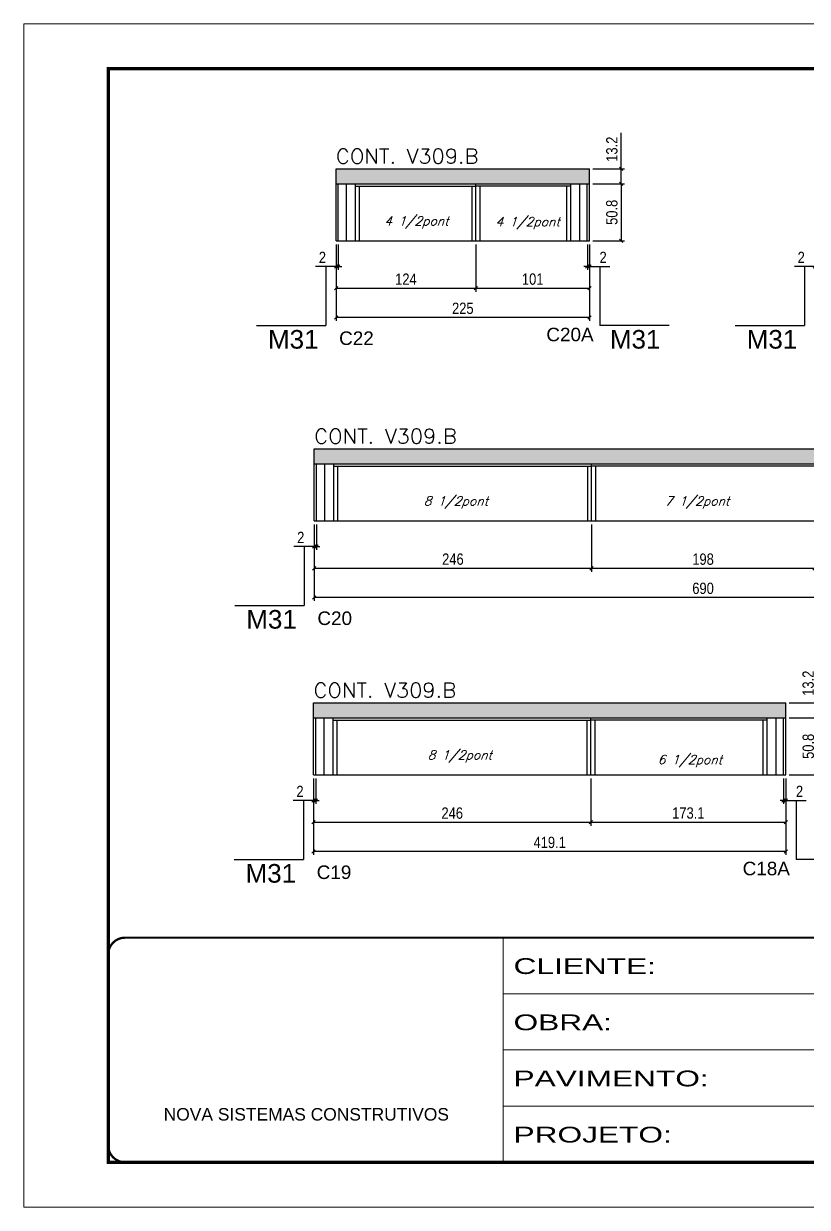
# Model space of a CAD drawing. Extents: x 137137 to 143418, y 10464 to 34486.
# Drawn here: x 140334 to 141030, y 25396 to 26446 of the extents above; entities that cross this region are included whole.
import ezdxf

# ---------------------------------------------------------------- set-up
doc = ezdxf.new("R2010")
doc.units = 0
doc.linetypes.add('CONTINUO', pattern=[0])
doc.linetypes.add('DASHED', pattern=[0.75, 0.5, -0.25])
for name, color, linetype in [('5', 5, 'Continuous'), ('COTA', 241, 'Continuous'), ('NOMENCLATURA', 7, 'Continuous'), ('Painéis', 200, 'Continuous'), ('SARR_2.2x7', 40, 'Continuous'), ('SARR_3.5x7', 81, 'Continuous'), ('texto', 7, 'Continuous')]:
    doc.layers.add(name, color=color, linetype=linetype)
for name, color, linetype, lineweight in [('Folhas', 255, 'Continuous', 9), ('SARRAFO DE PRESSAO', 251, 'DASHED', 9), ('Texto Seção', 7, 'Continuous', 15)]:
    doc.layers.add(name, color=color, linetype=linetype, lineweight=lineweight)
doc.styles.add('ARIAL', font='arial.ttf')
doc.styles.add('COTA TECNICA', font='techl___.ttf', dxfattribs={"height": 10})
doc.styles.add('REGUA-120', font='ROMANS.shx', dxfattribs={"height": 15})
doc.styles.add('Romans', font='romans.shx')
doc.styles.get("Standard").update_dxf_attribs({"font": 'arial.ttf'})
doc.styles.add('Tecnologia', font='')
doc.styles.get('Tecnologia').set_extended_font_data('Forgotten Futurist')
doc.dimstyles.new('PAINEL', dxfattribs={"dimtxt": 10, "dimasz": 3, "dimexe": 3, "dimexo": 3, "dimgap": 3, "dimtad": 1, "dimdec": 1, "dimzin": 12, "dimdsep": 46, "dimtxsty": 'COTA TECNICA', "dimblk1": 'OBLIQUE', "dimblk2": 'OBLIQUE', "dimsah": 1, "dimcen": 0.9, "dimclrd": 4, "dimclre": 4, "dimclrt": 240, "dimadec": 1, "dimazin": 3, "dimtfac": 1, "dimtdec": 1, "dimtmove": 0, "dimatfit": 3, "dimfxl": 1, "dimtolj": 1, "dimtzin": 12, "dimarcsym": 0})

# ---------------------------------------------------------------- blocks, each defined once
blk = doc.blocks.new('9999999999')
at = {"color": 30, "linetype": 'CONTINUO'}
for p, q in [((98564.6, 34230.2), (98564.6, 34429.4)), ((98564.6, 34379.6), (99584, 34379.6)), ((98564.6, 34329.8), (99488, 34329.8)), ((98564.6, 34280), (99488, 34280))]:
    blk.add_line(p, q, dxfattribs=at)
at = {"color": 30, "linetype": 'CONTINUO', "const_width": 2}
blk.add_lwpolyline([(99584, 34230.2), (99584, 34414.4, 0.414214), (99569, 34429.4), (98229, 34429.4, 0.414214), (98214, 34414.4), (98214, 34245.2, 0.414214), (98229, 34230.2), (99584, 34230.2)], format="xyb", dxfattribs=at)
at = {"layer": 'Folhas'}
blk.add_lwpolyline([(98139, 34190.2), (99624, 34190.2), (99624, 35240.2), (98139, 35240.2)], close=True, dxfattribs=at)
at = {"layer": 'Folhas', "color": 30, "const_width": 3}
blk.add_lwpolyline([(98214, 34230.2), (99584, 34230.2), (99584, 35200.2), (98214, 35200.2)], close=True, dxfattribs=at)
at = {"color": 7, "linetype": 'Continuous', "ltscale": 5, "style": 'ARIAL'}
blk.add_text('NOVA SISTEMAS CONSTRUTIVOS', height=11.059, dxfattribs=at).set_placement((98263.2, 34267.2))
at = {"layer": 'Folhas', "color": 7, "style": 'Tecnologia', "width": 1.5}
for s, p in [('CLIENTE:', (98573.7, 34397.2)), ('OBRA:', (98573.7, 34347.3)), ('PAVIMENTO:', (98573.7, 34297.5)), ('PROJETO:', (98573.7, 34247.7))]:
    blk.add_text(s, height=14, dxfattribs=at).set_placement(p)
blk = doc.blocks.new('_Oblique')
at = {"color": 0, "linetype": 'ByBlock', "lineweight": -2}
blk.add_line((-0.5, -0.5), (0.5, 0.5), dxfattribs=at)
blk = doc.blocks.new('*D1263')
at = {"layer": 'COTA', "color": 4, "lineweight": -2, "ltscale": 25, "transparency": 16777216}
for p, q in [((140611.5, 26250), (140611.5, 26182.1)), ((140836.5, 26250), (140836.5, 26182.1)), ((140836.5, 26185.1), (140611.5, 26185.1))]:
    blk.add_line(p, q, dxfattribs=at)
at = {"layer": 'Defpoints', "color": 0, "ltscale": 25, "transparency": 16777216}
for p in [(140611.5, 26253), (140836.5, 26253), (140611.5, 26185.1)]:
    blk.add_point(p, dxfattribs=at)
at = {"layer": 'COTA', "color": 4, "lineweight": -2, "ltscale": 25, "transparency": 16777216, "xscale": 3, "yscale": 3, "zscale": 3, "rotation": 180}
blk.add_blockref('_Oblique', (140611.5, 26185.1), dxfattribs=at)
at = {"layer": 'COTA', "color": 4, "lineweight": -2, "ltscale": 25, "transparency": 16777216, "xscale": 3, "yscale": 3, "zscale": 3}
blk.add_blockref('_Oblique', (140836.5, 26185.1), dxfattribs=at)
at = {"layer": 'COTA', "color": 240, "ltscale": 25, "transparency": 16777216, "insert": (140724, 26193.2), "char_height": 10, "attachment_point": 5, "style": 'COTA TECNICA'}
blk.add_mtext('\\A1;225', dxfattribs=at)
blk = doc.blocks.new('*D1264')
at = {"layer": 'COTA', "color": 4, "lineweight": -2, "ltscale": 25, "transparency": 16777216}
for p, q in [((140611.5, 26250), (140611.5, 26208)), ((140735.5, 26250), (140735.5, 26208)), ((140611.5, 26211), (140735.5, 26211))]:
    blk.add_line(p, q, dxfattribs=at)
at = {"layer": 'Defpoints', "color": 0, "ltscale": 25, "transparency": 16777216}
for p in [(140611.5, 26253), (140735.5, 26253), (140735.5, 26211)]:
    blk.add_point(p, dxfattribs=at)
at = {"layer": 'COTA', "color": 4, "lineweight": -2, "ltscale": 25, "transparency": 16777216, "xscale": 3, "yscale": 3, "zscale": 3, "rotation": 180}
blk.add_blockref('_Oblique', (140611.5, 26211), dxfattribs=at)
at = {"layer": 'COTA', "color": 4, "lineweight": -2, "ltscale": 25, "transparency": 16777216, "xscale": 3, "yscale": 3, "zscale": 3}
blk.add_blockref('_Oblique', (140735.5, 26211), dxfattribs=at)
at = {"layer": 'COTA', "color": 240, "ltscale": 25, "transparency": 16777216, "insert": (140673.5, 26219.1), "char_height": 10, "attachment_point": 5, "style": 'COTA TECNICA'}
blk.add_mtext('\\A1;124', dxfattribs=at)
blk = doc.blocks.new('*D1227')
at = {"layer": 'COTA', "color": 4, "lineweight": -2, "ltscale": 25, "transparency": 16777216}
for p, q in [((140735.5, 26250), (140735.5, 26208)), ((140836.5, 26250), (140836.5, 26208)), ((140735.5, 26211), (140836.5, 26211))]:
    blk.add_line(p, q, dxfattribs=at)
at = {"layer": 'Defpoints', "color": 0, "ltscale": 25, "transparency": 16777216}
for p in [(140735.5, 26253), (140836.5, 26253), (140836.5, 26211)]:
    blk.add_point(p, dxfattribs=at)
at = {"layer": 'COTA', "color": 4, "lineweight": -2, "ltscale": 25, "transparency": 16777216, "xscale": 3, "yscale": 3, "zscale": 3, "rotation": 180}
blk.add_blockref('_Oblique', (140735.5, 26211), dxfattribs=at)
at = {"layer": 'COTA', "color": 4, "lineweight": -2, "ltscale": 25, "transparency": 16777216, "xscale": 3, "yscale": 3, "zscale": 3}
blk.add_blockref('_Oblique', (140836.5, 26211), dxfattribs=at)
at = {"layer": 'COTA', "color": 240, "ltscale": 25, "transparency": 16777216, "insert": (140786, 26219.1), "char_height": 10, "attachment_point": 5, "style": 'COTA TECNICA'}
blk.add_mtext('\\A1;101', dxfattribs=at)
blk = doc.blocks.new('*D1265')
at = {"layer": 'COTA', "color": 4, "lineweight": -2, "ltscale": 25, "transparency": 16777216}
for p, q in [((140839.5, 26303.8), (140867.5, 26303.8)), ((140864.5, 26303.8), (140864.5, 26253)), ((140839.5, 26253), (140867.5, 26253))]:
    blk.add_line(p, q, dxfattribs=at)
at = {"layer": 'Defpoints', "color": 0, "ltscale": 25, "transparency": 16777216}
for p in [(140836.5, 26303.8), (140836.5, 26253), (140864.5, 26253)]:
    blk.add_point(p, dxfattribs=at)
at = {"layer": 'COTA', "color": 4, "lineweight": -2, "ltscale": 25, "transparency": 16777216, "xscale": 3, "yscale": 3, "zscale": 3}
for p, rotation in [((140864.5, 26303.8), 90), ((140864.5, 26253), 270)]:
    blk.add_blockref('_Oblique', p, dxfattribs=dict(at, rotation=rotation))
at = {"layer": 'COTA', "color": 240, "ltscale": 25, "transparency": 16777216, "insert": (140856.3, 26278.4), "char_height": 10, "attachment_point": 5, "rotation": 90, "style": 'COTA TECNICA'}
blk.add_mtext('\\A1;50.8', dxfattribs=at)
blk = doc.blocks.new('*D1266')
at = {"layer": 'COTA', "color": 4, "lineweight": -2, "ltscale": 25, "transparency": 16777216}
for p, q in [((140864.5, 26317), (140864.5, 26348.8)), ((140839.5, 26317), (140867.5, 26317)), ((140864.5, 26303.8), (140864.5, 26317)), ((140839.5, 26303.8), (140867.5, 26303.8))]:
    blk.add_line(p, q, dxfattribs=at)
at = {"layer": 'Defpoints', "color": 0, "ltscale": 25, "transparency": 16777216}
for p in [(140836.5, 26317), (140864.5, 26317), (140836.5, 26303.8)]:
    blk.add_point(p, dxfattribs=at)
at = {"layer": 'COTA', "color": 4, "lineweight": -2, "ltscale": 25, "transparency": 16777216, "xscale": 3, "yscale": 3, "zscale": 3}
for p, rotation in [((140864.5, 26317), 90), ((140864.5, 26303.8), 270)]:
    blk.add_blockref('_Oblique', p, dxfattribs=dict(at, rotation=rotation))
at = {"layer": 'COTA', "color": 240, "ltscale": 25, "transparency": 16777216, "insert": (140856.3, 26334.4), "char_height": 10, "attachment_point": 5, "rotation": 90, "style": 'COTA TECNICA'}
blk.add_mtext('\\A1;13.2', dxfattribs=at)
blk = doc.blocks.new('*D1267')
at = {"layer": 'COTA', "color": 4, "lineweight": -2, "ltscale": 25, "transparency": 16777216}
for p, q in [((140834.5, 26250), (140834.5, 26227.4)), ((140836.5, 26250), (140836.5, 26227.4)), ((140834.5, 26230.4), (140831.5, 26230.4)), ((140834.5, 26230.4), (140836.5, 26230.4)), ((140836.5, 26230.4), (140854.6, 26230.4))]:
    blk.add_line(p, q, dxfattribs=at)
at = {"layer": 'Defpoints', "color": 0, "ltscale": 25, "transparency": 16777216}
for p in [(140834.5, 26253), (140836.5, 26253), (140836.5, 26230.4)]:
    blk.add_point(p, dxfattribs=at)
at = {"layer": 'COTA', "color": 4, "lineweight": -2, "ltscale": 25, "transparency": 16777216, "xscale": 3, "yscale": 3, "zscale": 3}
blk.add_blockref('_Oblique', (140834.5, 26230.4), dxfattribs=at)
at = {"layer": 'COTA', "color": 4, "lineweight": -2, "ltscale": 25, "transparency": 16777216, "xscale": 3, "yscale": 3, "zscale": 3, "rotation": 180}
blk.add_blockref('_Oblique', (140836.5, 26230.4), dxfattribs=at)
at = {"layer": 'COTA', "color": 240, "ltscale": 25, "transparency": 16777216, "insert": (140848.5, 26238.4), "char_height": 10, "attachment_point": 5, "style": 'COTA TECNICA'}
blk.add_mtext('\\A1;2', dxfattribs=at)
blk = doc.blocks.new('*D1268')
at = {"layer": 'COTA', "color": 4, "lineweight": -2, "ltscale": 25, "transparency": 16777216}
for p, q in [((140611.5, 26250), (140611.5, 26227.4)), ((140613.5, 26250), (140613.5, 26227.4)), ((140611.5, 26230.4), (140593.4, 26230.4)), ((140613.5, 26230.4), (140611.5, 26230.4)), ((140613.5, 26230.4), (140616.5, 26230.4))]:
    blk.add_line(p, q, dxfattribs=at)
at = {"layer": 'Defpoints', "color": 0, "ltscale": 25, "transparency": 16777216}
for p in [(140611.5, 26253), (140613.5, 26253), (140611.5, 26230.4)]:
    blk.add_point(p, dxfattribs=at)
at = {"layer": 'COTA', "color": 4, "lineweight": -2, "ltscale": 25, "transparency": 16777216, "xscale": 3, "yscale": 3, "zscale": 3}
blk.add_blockref('_Oblique', (140611.5, 26230.4), dxfattribs=at)
at = {"layer": 'COTA', "color": 4, "lineweight": -2, "ltscale": 25, "transparency": 16777216, "xscale": 3, "yscale": 3, "zscale": 3, "rotation": 180}
blk.add_blockref('_Oblique', (140613.5, 26230.4), dxfattribs=at)
at = {"layer": 'COTA', "color": 240, "ltscale": 25, "transparency": 16777216, "insert": (140599.4, 26238.4), "char_height": 10, "attachment_point": 5, "style": 'COTA TECNICA'}
blk.add_mtext('\\A1;2', dxfattribs=at)
blk = doc.blocks.new('*D1274')
at = {"layer": 'COTA', "color": 4, "lineweight": -2, "ltscale": 25, "transparency": 16777216}
for p, q in [((141036.3, 26250), (141036.3, 26227.4)), ((141038.3, 26250), (141038.3, 26227.4)), ((141036.3, 26230.4), (141018.2, 26230.4)), ((141038.3, 26230.4), (141036.3, 26230.4)), ((141038.3, 26230.4), (141041.3, 26230.4))]:
    blk.add_line(p, q, dxfattribs=at)
at = {"layer": 'Defpoints', "color": 0, "ltscale": 25, "transparency": 16777216}
for p in [(141036.3, 26253), (141038.3, 26253), (141036.3, 26230.4)]:
    blk.add_point(p, dxfattribs=at)
at = {"layer": 'COTA', "color": 4, "lineweight": -2, "ltscale": 25, "transparency": 16777216, "xscale": 3, "yscale": 3, "zscale": 3}
blk.add_blockref('_Oblique', (141036.3, 26230.4), dxfattribs=at)
at = {"layer": 'COTA', "color": 4, "lineweight": -2, "ltscale": 25, "transparency": 16777216, "xscale": 3, "yscale": 3, "zscale": 3, "rotation": 180}
blk.add_blockref('_Oblique', (141038.3, 26230.4), dxfattribs=at)
at = {"layer": 'COTA', "color": 240, "ltscale": 25, "transparency": 16777216, "insert": (141024.3, 26238.4), "char_height": 10, "attachment_point": 5, "style": 'COTA TECNICA'}
blk.add_mtext('\\A1;2', dxfattribs=at)
blk = doc.blocks.new('*D1275')
at = {"layer": 'COTA', "color": 4, "lineweight": -2, "ltscale": 25, "transparency": 16777216}
for p, q in [((140592.2, 26001.6), (140592.2, 25933.7)), ((141282.2, 26001.6), (141282.2, 25933.7)), ((141282.2, 25936.7), (140592.2, 25936.7))]:
    blk.add_line(p, q, dxfattribs=at)
at = {"layer": 'Defpoints', "color": 0, "ltscale": 25, "transparency": 16777216}
for p in [(140592.2, 26004.6), (141282.2, 26004.6), (140592.2, 25936.7)]:
    blk.add_point(p, dxfattribs=at)
at = {"layer": 'COTA', "color": 4, "lineweight": -2, "ltscale": 25, "transparency": 16777216, "xscale": 3, "yscale": 3, "zscale": 3, "rotation": 180}
blk.add_blockref('_Oblique', (140592.2, 25936.7), dxfattribs=at)
at = {"layer": 'COTA', "color": 4, "lineweight": -2, "ltscale": 25, "transparency": 16777216, "xscale": 3, "yscale": 3, "zscale": 3}
blk.add_blockref('_Oblique', (141282.2, 25936.7), dxfattribs=at)
at = {"layer": 'COTA', "color": 240, "ltscale": 25, "transparency": 16777216, "insert": (140937.2, 25944.8), "char_height": 10, "attachment_point": 5, "style": 'COTA TECNICA'}
blk.add_mtext('\\A1;690', dxfattribs=at)
blk = doc.blocks.new('*D1276')
at = {"layer": 'COTA', "color": 4, "lineweight": -2, "ltscale": 25, "transparency": 16777216}
for p, q in [((140592.2, 26001.6), (140592.2, 25959.6)), ((140838.2, 26001.6), (140838.2, 25959.6)), ((140592.2, 25962.6), (140838.2, 25962.6))]:
    blk.add_line(p, q, dxfattribs=at)
at = {"layer": 'Defpoints', "color": 0, "ltscale": 25, "transparency": 16777216}
for p in [(140592.2, 26004.6), (140838.2, 26004.6), (140838.2, 25962.6)]:
    blk.add_point(p, dxfattribs=at)
at = {"layer": 'COTA', "color": 4, "lineweight": -2, "ltscale": 25, "transparency": 16777216, "xscale": 3, "yscale": 3, "zscale": 3, "rotation": 180}
blk.add_blockref('_Oblique', (140592.2, 25962.6), dxfattribs=at)
at = {"layer": 'COTA', "color": 4, "lineweight": -2, "ltscale": 25, "transparency": 16777216, "xscale": 3, "yscale": 3, "zscale": 3}
blk.add_blockref('_Oblique', (140838.2, 25962.6), dxfattribs=at)
at = {"layer": 'COTA', "color": 240, "ltscale": 25, "transparency": 16777216, "insert": (140715.2, 25970.7), "char_height": 10, "attachment_point": 5, "style": 'COTA TECNICA'}
blk.add_mtext('\\A1;246', dxfattribs=at)
blk = doc.blocks.new('*D1277')
at = {"layer": 'COTA', "color": 4, "lineweight": -2, "ltscale": 25, "transparency": 16777216}
for p, q in [((140838.2, 26001.6), (140838.2, 25959.6)), ((141036.2, 26001.6), (141036.2, 25959.6)), ((140838.2, 25962.6), (141036.2, 25962.6))]:
    blk.add_line(p, q, dxfattribs=at)
at = {"layer": 'Defpoints', "color": 0, "ltscale": 25, "transparency": 16777216}
for p in [(140838.2, 26004.6), (141036.2, 26004.6), (141036.2, 25962.6)]:
    blk.add_point(p, dxfattribs=at)
at = {"layer": 'COTA', "color": 4, "lineweight": -2, "ltscale": 25, "transparency": 16777216, "xscale": 3, "yscale": 3, "zscale": 3, "rotation": 180}
blk.add_blockref('_Oblique', (140838.2, 25962.6), dxfattribs=at)
at = {"layer": 'COTA', "color": 4, "lineweight": -2, "ltscale": 25, "transparency": 16777216, "xscale": 3, "yscale": 3, "zscale": 3}
blk.add_blockref('_Oblique', (141036.2, 25962.6), dxfattribs=at)
at = {"layer": 'COTA', "color": 240, "ltscale": 25, "transparency": 16777216, "insert": (140937.2, 25970.7), "char_height": 10, "attachment_point": 5, "style": 'COTA TECNICA'}
blk.add_mtext('\\A1;198', dxfattribs=at)
blk = doc.blocks.new('*D1234')
at = {"layer": 'COTA', "color": 4, "lineweight": -2, "ltscale": 25, "transparency": 16777216}
for p, q in [((140592.2, 26001.6), (140592.2, 25979)), ((140594.2, 26001.6), (140594.2, 25979)), ((140592.2, 25982), (140574.1, 25982)), ((140594.2, 25982), (140592.2, 25982)), ((140594.2, 25982), (140597.2, 25982))]:
    blk.add_line(p, q, dxfattribs=at)
at = {"layer": 'Defpoints', "color": 0, "ltscale": 25, "transparency": 16777216}
for p in [(140592.2, 26004.6), (140594.2, 26004.6), (140592.2, 25982)]:
    blk.add_point(p, dxfattribs=at)
at = {"layer": 'COTA', "color": 4, "lineweight": -2, "ltscale": 25, "transparency": 16777216, "xscale": 3, "yscale": 3, "zscale": 3}
blk.add_blockref('_Oblique', (140592.2, 25982), dxfattribs=at)
at = {"layer": 'COTA', "color": 4, "lineweight": -2, "ltscale": 25, "transparency": 16777216, "xscale": 3, "yscale": 3, "zscale": 3, "rotation": 180}
blk.add_blockref('_Oblique', (140594.2, 25982), dxfattribs=at)
at = {"layer": 'COTA', "color": 240, "ltscale": 25, "transparency": 16777216, "insert": (140580.2, 25990), "char_height": 10, "attachment_point": 5, "style": 'COTA TECNICA'}
blk.add_mtext('\\A1;2', dxfattribs=at)
blk = doc.blocks.new('*D1235')
at = {"layer": 'COTA', "color": 4, "lineweight": -2, "ltscale": 25, "transparency": 16777216}
for p, q in [((140591.6, 25776.3), (140591.6, 25708.3)), ((141010.7, 25776.3), (141010.7, 25708.3)), ((141010.7, 25711.3), (140591.6, 25711.3))]:
    blk.add_line(p, q, dxfattribs=at)
at = {"layer": 'Defpoints', "color": 0, "ltscale": 25, "transparency": 16777216}
for p in [(140591.6, 25779.3), (141010.7, 25779.3), (140591.6, 25711.3)]:
    blk.add_point(p, dxfattribs=at)
at = {"layer": 'COTA', "color": 4, "lineweight": -2, "ltscale": 25, "transparency": 16777216, "xscale": 3, "yscale": 3, "zscale": 3, "rotation": 180}
blk.add_blockref('_Oblique', (140591.6, 25711.3), dxfattribs=at)
at = {"layer": 'COTA', "color": 4, "lineweight": -2, "ltscale": 25, "transparency": 16777216, "xscale": 3, "yscale": 3, "zscale": 3}
blk.add_blockref('_Oblique', (141010.7, 25711.3), dxfattribs=at)
at = {"layer": 'COTA', "color": 240, "ltscale": 25, "transparency": 16777216, "insert": (140801.1, 25719.4), "char_height": 10, "attachment_point": 5, "style": 'COTA TECNICA'}
blk.add_mtext('\\A1;419.1', dxfattribs=at)
blk = doc.blocks.new('*D1236')
at = {"layer": 'COTA', "color": 4, "lineweight": -2, "ltscale": 25, "transparency": 16777216}
for p, q in [((140591.6, 25776.3), (140591.6, 25734.3)), ((140837.6, 25776.3), (140837.6, 25734.3)), ((140591.6, 25737.3), (140837.6, 25737.3))]:
    blk.add_line(p, q, dxfattribs=at)
at = {"layer": 'Defpoints', "color": 0, "ltscale": 25, "transparency": 16777216}
for p in [(140591.6, 25779.3), (140837.6, 25779.3), (140837.6, 25737.3)]:
    blk.add_point(p, dxfattribs=at)
at = {"layer": 'COTA', "color": 4, "lineweight": -2, "ltscale": 25, "transparency": 16777216, "xscale": 3, "yscale": 3, "zscale": 3, "rotation": 180}
blk.add_blockref('_Oblique', (140591.6, 25737.3), dxfattribs=at)
at = {"layer": 'COTA', "color": 4, "lineweight": -2, "ltscale": 25, "transparency": 16777216, "xscale": 3, "yscale": 3, "zscale": 3}
blk.add_blockref('_Oblique', (140837.6, 25737.3), dxfattribs=at)
at = {"layer": 'COTA', "color": 240, "ltscale": 25, "transparency": 16777216, "insert": (140714.6, 25745.4), "char_height": 10, "attachment_point": 5, "style": 'COTA TECNICA'}
blk.add_mtext('\\A1;246', dxfattribs=at)
blk = doc.blocks.new('*D1224')
at = {"layer": 'COTA', "color": 4, "lineweight": -2, "ltscale": 25, "transparency": 16777216}
for p, q in [((140837.6, 25776.3), (140837.6, 25734.3)), ((141010.7, 25776.3), (141010.7, 25734.3)), ((140837.6, 25737.3), (141010.7, 25737.3))]:
    blk.add_line(p, q, dxfattribs=at)
at = {"layer": 'Defpoints', "color": 0, "ltscale": 25, "transparency": 16777216}
for p in [(140837.6, 25779.3), (141010.7, 25779.3), (141010.7, 25737.3)]:
    blk.add_point(p, dxfattribs=at)
at = {"layer": 'COTA', "color": 4, "lineweight": -2, "ltscale": 25, "transparency": 16777216, "xscale": 3, "yscale": 3, "zscale": 3, "rotation": 180}
blk.add_blockref('_Oblique', (140837.6, 25737.3), dxfattribs=at)
at = {"layer": 'COTA', "color": 4, "lineweight": -2, "ltscale": 25, "transparency": 16777216, "xscale": 3, "yscale": 3, "zscale": 3}
blk.add_blockref('_Oblique', (141010.7, 25737.3), dxfattribs=at)
at = {"layer": 'COTA', "color": 240, "ltscale": 25, "transparency": 16777216, "insert": (140924.1, 25745.5), "char_height": 10, "attachment_point": 5, "style": 'COTA TECNICA'}
blk.add_mtext('\\A1;173.1', dxfattribs=at)
blk = doc.blocks.new('*D1237')
at = {"layer": 'COTA', "color": 4, "lineweight": -2, "ltscale": 25, "transparency": 16777216}
for p, q in [((141013.7, 25830.1), (141041.7, 25830.1)), ((141038.7, 25830.1), (141038.7, 25779.3)), ((141013.7, 25779.3), (141041.7, 25779.3))]:
    blk.add_line(p, q, dxfattribs=at)
at = {"layer": 'Defpoints', "color": 0, "ltscale": 25, "transparency": 16777216}
for p in [(141010.7, 25830.1), (141010.7, 25779.3), (141038.7, 25779.3)]:
    blk.add_point(p, dxfattribs=at)
at = {"layer": 'COTA', "color": 4, "lineweight": -2, "ltscale": 25, "transparency": 16777216, "xscale": 3, "yscale": 3, "zscale": 3}
for p, rotation in [((141038.7, 25830.1), 90), ((141038.7, 25779.3), 270)]:
    blk.add_blockref('_Oblique', p, dxfattribs=dict(at, rotation=rotation))
at = {"layer": 'COTA', "color": 240, "ltscale": 25, "transparency": 16777216, "insert": (141030.6, 25804.7), "char_height": 10, "attachment_point": 5, "rotation": 90, "style": 'COTA TECNICA'}
blk.add_mtext('\\A1;50.8', dxfattribs=at)
blk = doc.blocks.new('*D1238')
at = {"layer": 'COTA', "color": 4, "lineweight": -2, "ltscale": 25, "transparency": 16777216}
for p, q in [((141038.7, 25843.3), (141038.7, 25875)), ((141013.7, 25843.3), (141041.7, 25843.3)), ((141038.7, 25830.1), (141038.7, 25843.3)), ((141013.7, 25830.1), (141041.7, 25830.1))]:
    blk.add_line(p, q, dxfattribs=at)
at = {"layer": 'Defpoints', "color": 0, "ltscale": 25, "transparency": 16777216}
for p in [(141010.7, 25843.3), (141038.7, 25843.3), (141010.7, 25830.1)]:
    blk.add_point(p, dxfattribs=at)
at = {"layer": 'COTA', "color": 4, "lineweight": -2, "ltscale": 25, "transparency": 16777216, "xscale": 3, "yscale": 3, "zscale": 3}
for p, rotation in [((141038.7, 25843.3), 90), ((141038.7, 25830.1), 270)]:
    blk.add_blockref('_Oblique', p, dxfattribs=dict(at, rotation=rotation))
at = {"layer": 'COTA', "color": 240, "ltscale": 25, "transparency": 16777216, "insert": (141030.5, 25860.7), "char_height": 10, "attachment_point": 5, "rotation": 90, "style": 'COTA TECNICA'}
blk.add_mtext('\\A1;13.2', dxfattribs=at)
blk = doc.blocks.new('*D1239')
at = {"layer": 'COTA', "color": 4, "lineweight": -2, "ltscale": 25, "transparency": 16777216}
for p, q in [((141008.7, 25776.3), (141008.7, 25753.7)), ((141010.7, 25776.3), (141010.7, 25753.7)), ((141008.7, 25756.7), (141005.7, 25756.7)), ((141008.7, 25756.7), (141010.7, 25756.7)), ((141010.7, 25756.7), (141028.8, 25756.7))]:
    blk.add_line(p, q, dxfattribs=at)
at = {"layer": 'Defpoints', "color": 0, "ltscale": 25, "transparency": 16777216}
for p in [(141008.7, 25779.3), (141010.7, 25779.3), (141010.7, 25756.7)]:
    blk.add_point(p, dxfattribs=at)
at = {"layer": 'COTA', "color": 4, "lineweight": -2, "ltscale": 25, "transparency": 16777216, "xscale": 3, "yscale": 3, "zscale": 3}
blk.add_blockref('_Oblique', (141008.7, 25756.7), dxfattribs=at)
at = {"layer": 'COTA', "color": 4, "lineweight": -2, "ltscale": 25, "transparency": 16777216, "xscale": 3, "yscale": 3, "zscale": 3, "rotation": 180}
blk.add_blockref('_Oblique', (141010.7, 25756.7), dxfattribs=at)
at = {"layer": 'COTA', "color": 240, "ltscale": 25, "transparency": 16777216, "insert": (141022.8, 25764.7), "char_height": 10, "attachment_point": 5, "style": 'COTA TECNICA'}
blk.add_mtext('\\A1;2', dxfattribs=at)
blk = doc.blocks.new('*D1240')
at = {"layer": 'COTA', "color": 4, "lineweight": -2, "ltscale": 25, "transparency": 16777216}
for p, q in [((140591.6, 25776.3), (140591.6, 25753.7)), ((140593.6, 25776.3), (140593.6, 25753.7)), ((140591.6, 25756.7), (140573.5, 25756.7)), ((140593.6, 25756.7), (140591.6, 25756.7)), ((140593.6, 25756.7), (140596.6, 25756.7))]:
    blk.add_line(p, q, dxfattribs=at)
at = {"layer": 'Defpoints', "color": 0, "ltscale": 25, "transparency": 16777216}
for p in [(140591.6, 25779.3), (140593.6, 25779.3), (140591.6, 25756.7)]:
    blk.add_point(p, dxfattribs=at)
at = {"layer": 'COTA', "color": 4, "lineweight": -2, "ltscale": 25, "transparency": 16777216, "xscale": 3, "yscale": 3, "zscale": 3}
blk.add_blockref('_Oblique', (140591.6, 25756.7), dxfattribs=at)
at = {"layer": 'COTA', "color": 4, "lineweight": -2, "ltscale": 25, "transparency": 16777216, "xscale": 3, "yscale": 3, "zscale": 3, "rotation": 180}
blk.add_blockref('_Oblique', (140593.6, 25756.7), dxfattribs=at)
at = {"layer": 'COTA', "color": 240, "ltscale": 25, "transparency": 16777216, "insert": (140579.5, 25764.7), "char_height": 10, "attachment_point": 5, "style": 'COTA TECNICA'}
blk.add_mtext('\\A1;2', dxfattribs=at)

msp = doc.modelspace()

# ---------------------------------------------------------------- hatches: boundary and pattern name
at = {"layer": 'COTA', "linetype": 'ByBlock'}
h = msp.add_hatch(dxfattribs=at)
h.set_pattern_fill('AR-CONC', color=256, scale=0.03)
h.set_pattern_definition([(50, (1237.9953, -6875.6074), (5.46554007, -0.47817257), [0.5715, -6.2865]), (355, (1237.9953, -6875.6074), (-1.05730264, 5.73170536), [0.4572, -5.02921753]), (100.4514447, (1238.451, -6875.6473), (4.40823741, 5.25353256), [0.48570026, -5.34270734]), (46.1842, (1237.995, -6874.0834), (8.13237123, -1.26126984), [0.85725, -9.42975]), (96.6355576, (1238.673, -6874.1885), (7.122124, 7.42278374), [0.7285507, -8.01406824]), (351.184151, (1237.995, -6874.0834), (7.122124, 7.42278374), [0.685799, -7.54379196]), (21, (1238.7573, -6874.4644), (4.54843174, -3.06795595), [0.5715, -6.2865]), (326, (1238.7573, -6874.4644), (1.85406085, 5.52563898), [0.4572, -5.0292]), (71.451445, (1239.1364, -6874.72), (6.40249258, 2.45768307), [0.48570026, -5.34269813]), (37.5, (1237.9953, -6875.6074), (0.092658098, 2.536651166), [0, -4.96824, 0, -5.1054, 0, -5.04825]), (7.5, (1237.9953, -6875.6074), (2.004589875, 3.005417245), [0, -2.91084, 0, -4.85394, 0, -1.92405]), (327.5, (1236.296, -6875.6074), (4.067717855, -0.17186232), [0, -1.905, 0, -5.9436, 0, -7.8867]), (317.5, (1235.534, -6875.6074), (4.44387544, 0.76279473), [0, -2.4765, 0, -3.94716, 0, -5.6007])])
h.paths.add_polyline_path([(140836.49, 26303.82), (140836.49, 26317.02), (140611.49, 26317.02), (140611.49, 26303.82)])
h = msp.add_hatch(dxfattribs=at)
h.set_pattern_fill('AR-CONC', color=256, scale=0.03)
h.set_pattern_definition([(50, (1340.7273, -7124.0115), (5.46554007, -0.47817257), [0.5715, -6.2865]), (355, (1340.727, -7124.0115), (-1.05730264, 5.73170536), [0.4572, -5.02921753]), (100.4514447, (1341.1827, -7124.0513), (4.40823741, 5.25353256), [0.48570026, -5.34270734]), (46.1842, (1340.727, -7122.4875), (8.13237123, -1.26126984), [0.85725, -9.42975]), (96.6355576, (1341.405, -7122.5926), (7.122124, 7.42278374), [0.7285507, -8.01406824]), (351.184151, (1340.727, -7122.4875), (7.122124, 7.42278374), [0.685799, -7.54379196]), (21, (1341.4893, -7122.8685), (4.54843174, -3.06795595), [0.5715, -6.2865]), (326, (1341.489, -7122.8685), (1.85406085, 5.52563898), [0.4572, -5.0292]), (71.451445, (1341.8683, -7123.124), (6.40249258, 2.45768307), [0.48570026, -5.34269813]), (37.5, (1340.7273, -7124.0115), (0.092658098, 2.536651166), [0, -4.96824, 0, -5.1054, 0, -5.04825]), (7.5, (1340.7273, -7124.0115), (2.004589875, 3.005417245), [0, -2.91084, 0, -4.85394, 0, -1.92405]), (327.5, (1339.028, -7124.0115), (4.067717855, -0.17186232), [0, -1.905, 0, -5.9436, 0, -7.8867]), (317.5, (1338.266, -7124.0115), (4.44387544, 0.76279473), [0, -2.4765, 0, -3.94716, 0, -5.6007])])
h.paths.add_polyline_path([(141282.22, 26055.41), (141282.22, 26068.61), (140592.22, 26068.61), (140592.22, 26055.41)])
h = msp.add_hatch(dxfattribs=at)
h.set_pattern_fill('AR-CONC', color=256, scale=0.03)
h.set_pattern_definition([(50, (1340.093, -7349.335), (5.46554007, -0.47817257), [0.5715, -6.2865]), (355, (1340.093, -7349.335), (-1.05730264, 5.73170536), [0.4572, -5.02921753]), (100.4514447, (1340.5486, -7349.375), (4.40823741, 5.25353256), [0.48570026, -5.34270734]), (46.1842, (1340.093, -7347.811), (8.13237123, -1.26126984), [0.85725, -9.42975]), (96.6355576, (1340.771, -7347.916), (7.122124, 7.42278374), [0.7285507, -8.01406824]), (351.184151, (1340.093, -7347.811), (7.122124, 7.42278374), [0.685799, -7.54379196]), (21, (1340.855, -7348.192), (4.54843174, -3.06795595), [0.5715, -6.2865]), (326, (1340.855, -7348.192), (1.85406085, 5.52563898), [0.4572, -5.0292]), (71.451445, (1341.234, -7348.448), (6.40249258, 2.45768307), [0.48570026, -5.34269813]), (37.5, (1340.0932, -7349.3352), (0.092658098, 2.536651166), [0, -4.96824, 0, -5.1054, 0, -5.04825]), (7.5, (1340.0932, -7349.3352), (2.004589875, 3.005417245), [0, -2.91084, 0, -4.85394, 0, -1.92405]), (327.5, (1338.394, -7349.3352), (4.067717855, -0.17186232), [0, -1.905, 0, -5.9436, 0, -7.8867]), (317.5, (1337.632, -7349.335), (4.44387544, 0.76279473), [0, -2.4765, 0, -3.94716, 0, -5.6007])])
h.paths.add_polyline_path([(141010.7, 25830.09), (141010.7, 25843.29), (140591.58, 25843.29), (140591.58, 25830.09)])

# ---------------------------------------------------------------- linework, layer by layer
for p, q in [((140611.49, 26317.02), (140836.49, 26317.02)), ((140611.49, 26303.82), (140611.49, 26317.02)), ((140836.49, 26303.82), (140836.49, 26317.02)), ((140592.22, 26068.61), (141282.22, 26068.61)), ((140592.22, 26055.41), (140592.22, 26068.61)), ((140591.58, 25843.29), (141010.7, 25843.29)), ((140591.58, 25830.09), (140591.58, 25843.29)), ((141010.7, 25830.09), (141010.7, 25843.29))]:
    msp.add_line(p, q, dxfattribs=at)
at = {"layer": 'NOMENCLATURA', "linetype": 'Continuous'}
for p, q in [((140602.43, 26230.38), (140602.43, 26177.98)), ((140845.54, 26230.38), (140845.54, 26177.98)), ((141027.28, 26230.38), (141027.28, 26177.98)), ((140540.94, 26177.98), (140602.43, 26177.98)), ((140907.03, 26177.98), (140845.54, 26177.98)), ((140965.79, 26177.98), (141027.28, 26177.98)), ((140583.16, 25981.98), (140583.16, 25929.58)), ((140521.67, 25929.58), (140583.16, 25929.58)), ((140582.53, 25756.66), (140582.53, 25704.26)), ((141019.76, 25756.66), (141019.76, 25704.26)), ((140521.04, 25704.26), (140582.53, 25704.26)), ((141081.25, 25704.26), (141019.76, 25704.26))]:
    msp.add_line(p, q, dxfattribs=at)
at = {"layer": 'Painéis'}
for p, q in [((140611.49, 26303.82), (140836.49, 26303.82)), ((140611.49, 26253.02), (140836.49, 26253.02)), ((140592.22, 26055.41), (141282.22, 26055.41)), ((140592.22, 26004.61), (141282.22, 26004.61)), ((140591.58, 25830.09), (141010.7, 25830.09)), ((140591.58, 25779.29), (141010.7, 25779.29))]:
    msp.add_line(p, q, dxfattribs=at)
at = {"layer": 'Painéis', "ltscale": 25}
for p, q in [((140611.49, 26253.02), (140611.49, 26303.82)), ((140613.49, 26253.02), (140613.49, 26303.82)), ((140735.49, 26253.02), (140735.49, 26303.82)), ((140834.49, 26253.02), (140834.49, 26303.82)), ((140836.49, 26253.02), (140836.49, 26303.82)), ((140592.22, 26004.61), (140592.22, 26055.41)), ((140594.22, 26004.61), (140594.22, 26055.41)), ((140838.22, 26004.61), (140838.22, 26055.41)), ((140591.58, 25779.29), (140591.58, 25830.09)), ((140593.58, 25779.29), (140593.58, 25830.09)), ((140837.58, 25779.29), (140837.58, 25830.09)), ((141008.7, 25779.29), (141008.7, 25830.09)), ((141010.7, 25779.29), (141010.7, 25830.09))]:
    msp.add_line(p, q, dxfattribs=at)
at = {"layer": 'SARR_2.2x7', "linetype": 'Continuous'}
for p, q in [((140620.49, 26303.82), (140620.49, 26253.02)), ((140827.49, 26303.82), (140827.49, 26253.02)), ((140628.49, 26301.62), (140735.49, 26301.62)), ((140819.49, 26301.62), (140735.49, 26301.62)), ((140601.22, 26055.41), (140601.22, 26004.61)), ((140609.22, 26053.21), (140838.22, 26053.21)), ((141036.22, 26053.21), (140838.22, 26053.21)), ((140600.58, 25830.09), (140600.58, 25779.29)), ((141001.7, 25830.09), (141001.7, 25779.29)), ((140608.58, 25827.89), (140837.58, 25827.89)), ((140993.7, 25827.89), (140837.58, 25827.89))]:
    msp.add_line(p, q, dxfattribs=at)
at = {"layer": 'SARR_3.5x7'}
for p, q in [((140628.49, 26303.82), (140628.49, 26253.02)), ((140819.49, 26303.82), (140819.49, 26253.02)), ((140631.99, 26301.62), (140631.99, 26253.02)), ((140731.99, 26301.62), (140731.99, 26253.02)), ((140738.99, 26301.62), (140738.99, 26253.02)), ((140815.99, 26301.62), (140815.99, 26253.02)), ((140609.22, 26055.41), (140609.22, 26004.61)), ((140612.72, 26053.21), (140612.72, 26004.61)), ((140834.72, 26053.21), (140834.72, 26004.61)), ((140841.72, 26053.21), (140841.72, 26004.61)), ((140608.58, 25830.09), (140608.58, 25779.29)), ((140993.7, 25830.09), (140993.7, 25779.29)), ((140612.09, 25827.89), (140612.08, 25779.29)), ((140834.08, 25827.89), (140834.08, 25779.29)), ((140841.08, 25827.89), (140841.08, 25779.29)), ((140990.2, 25827.89), (140990.2, 25779.29))]:
    msp.add_line(p, q, dxfattribs=at)

# ---------------------------------------------------------------- block references
at = {"layer": 'SARRAFO DE PRESSAO', "color": 6, "linetype": 'ByBlock'}
msp.add_blockref('9999999999', (42195.31, -8794.45), dxfattribs=at)

# ---------------------------------------------------------------- texts
at = {"layer": '5', "linetype": 'Continuous'}
for s, p in [('C22', (140614.23, 26160.73)), ('C20A', (140798.13, 26164.02)), ('C20', (140594.96, 25912.32)), ('C19', (140594.33, 25687)), ('C18A', (140972.34, 25690.3))]:
    msp.add_text(s, height=12, rotation=359.99996, dxfattribs=at).set_placement(p)
at = {"layer": 'NOMENCLATURA', "linetype": 'Continuous'}
for p in [(140551.12, 26157.5), (140854.53, 26157.5), (140975.97, 26157.5), (140531.85, 25909.1), (140531.22, 25683.77)]:
    msp.add_text('M31', height=16.5, dxfattribs=at).set_placement(p)
at = {"layer": 'texto', "color": 2, "char_height": 8, "attachment_point": 5, "style": 'Romans'}
for s, insert in [('{\\Q19;\\C256;4 1/2pont}', (140682.84, 26269.47)), ('{\\Q19;\\C256;4 1/2pont}', (140781.53, 26268.77)), ('{\\Q19;\\C256;8 1/2pont}', (140717.83, 26021.06)), ('{\\Q19;\\C256;7 1/2pont}', (140931.97, 26021.06)), ('{\\Q19;\\C256;8 1/2pont}', (140721.31, 25795.74)), ('{\\Q19;\\C256;6 1/2pont}', (140925.51, 25791.65))]:
    msp.add_mtext(s, dxfattribs=dict(at, insert=insert))
at = {"layer": 'Texto Seção', "style": 'REGUA-120', "width": 1.05}
for p in [(140611.47, 26321.62), (140592.2, 26073.22), (140591.57, 25847.9)]:
    msp.add_text('CONT. V309.B', height=13, dxfattribs=at).set_placement(p)

# ---------------------------------------------------------------- dimensions: what is measured, and where the dimension line sits
at = {"layer": 'COTA', "ltscale": 25}
for base, p1, p2, picture, middle in [((140864.48, 26317.02), (140836.49, 26303.82), (140836.49, 26317.02), '*D1266', (140856.26, 26334.38)), ((140864.48, 26253.02), (140836.49, 26303.82), (140836.49, 26253.02), '*D1265', (140856.35, 26278.42)), ((141038.7, 25843.29), (141010.7, 25830.09), (141010.7, 25843.29), '*D1238', (141030.48, 25860.66)), ((141038.7, 25779.29), (141010.7, 25830.09), (141010.7, 25779.29), '*D1237', (141030.57, 25804.69))]:
    dim = msp.add_linear_dim(base=base, p1=p1, p2=p2, angle=90, dimstyle='PAINEL', dxfattribs=at)
    dim.commit()
    dim.dimension.update_dxf_attribs({"geometry": picture, "text_midpoint": middle})
for base, p1, p2, picture, middle in [((140611.49, 26230.38), (140613.49, 26253.02), (140611.49, 26253.02), '*D1268', (140599.43, 26238.38)), ((140611.49, 26185.05), (140836.49, 26253.02), (140611.49, 26253.02), '*D1263', (140723.99, 26193.16)), ((140735.49, 26211.04), (140611.49, 26253.02), (140735.49, 26253.02), '*D1264', (140673.49, 26219.12)), ((140836.49, 26230.38), (140834.49, 26253.02), (140836.49, 26253.02), '*D1267', (140848.54, 26238.38)), ((141036.34, 26230.38), (141038.34, 26253.02), (141036.34, 26253.02), '*D1274', (141024.28, 26238.38)), ((140592.22, 25981.98), (140594.22, 26004.61), (140592.22, 26004.61), '*D1234', (140580.16, 25989.98)), ((140592.22, 25936.65), (141282.22, 26004.61), (140592.22, 26004.61), '*D1275', (140937.22, 25944.78)), ((140838.22, 25962.64), (140592.22, 26004.61), (140838.22, 26004.61), '*D1276', (140715.22, 25970.74)), ((141036.22, 25962.64), (140838.22, 26004.61), (141036.22, 26004.61), '*D1277', (140937.22, 25970.74)), ((140591.58, 25756.66), (140593.58, 25779.29), (140591.58, 25779.29), '*D1240', (140579.53, 25764.66)), ((140591.58, 25711.33), (141010.7, 25779.29), (140591.58, 25779.29), '*D1235', (140801.14, 25719.43)), ((140837.58, 25737.31), (140591.58, 25779.29), (140837.58, 25779.29), '*D1236', (140714.58, 25745.42)), ((141010.7, 25756.66), (141008.7, 25779.29), (141010.7, 25779.29), '*D1239', (141022.76, 25764.66))]:
    dim = msp.add_linear_dim(base=base, p1=p1, p2=p2, dimstyle='PAINEL', dxfattribs=at)
    dim.commit()
    dim.dimension.update_dxf_attribs({"geometry": picture, "text_midpoint": middle})
for base, p1, p2, picture, middle in [((140836.49, 26211.04), (140735.49, 26253.02), (140836.49, 26253.02), '*D1227', (140785.99, 26219.14)), ((141010.7, 25737.31), (140837.58, 25779.29), (141010.7, 25779.29), '*D1224', (140924.14, 25745.53))]:
    dim = msp.add_linear_dim(base=base, p1=p1, p2=p2, dimstyle='PAINEL', override={"dimtmove": 1}, dxfattribs=at)
    dim.commit()
    dim.dimension.update_dxf_attribs({"geometry": picture, "text_midpoint": middle})

doc.saveas('drawing.dxf')
